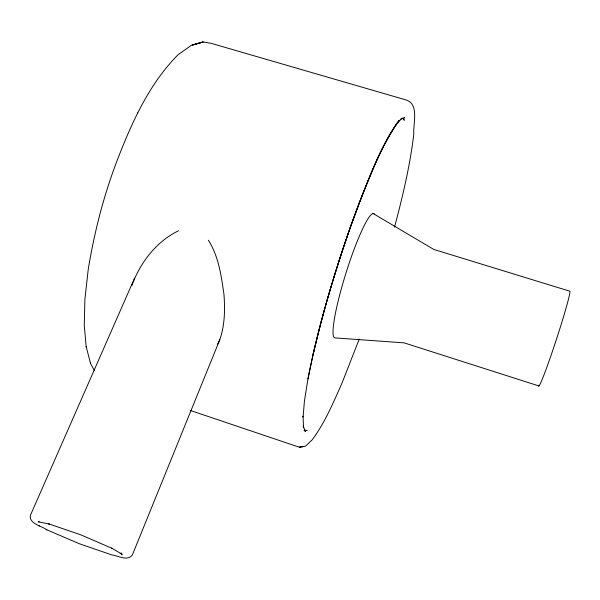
<?xml version="1.0" encoding="UTF-8"?>
<svg xmlns="http://www.w3.org/2000/svg" width="600" height="600" viewBox="0 0 600 600"><rect width="100%" height="100%" fill="white"/><g stroke="black" fill="none" stroke-linecap="round" stroke-linejoin="round"><path stroke-width="0.9" d="M307.905 378.968C318.248 326.67 333.555 275.475 351.053 225.165C364.86 189.345 376.897 151.882 399.188 120.218C382.657 142.852 372.847 169.477 362.197 195.173C346.11 236.88 332.438 279.502 320.88 322.68L312.9 355.207L307.718 380.31L304.433 401.1L303.075 417.022L303.03 416.153L303.562 427.8L303.24 426.03L305.423 431.632L304.237 430.275M312.9 355.207C324.945 303.442 340.673 252.57 359.295 202.808C370.058 175.942 380.355 148.507 396.39 124.23L395.827 124.965L401.918 118.252L401.168 118.823M394.53 227.123C402.683 196.485 410.07 165.525 413.805 134.002C412.942 124.403 419.467 104.22 406.32 100.035L211.02 43.29L203.175 41.985L191.565 45.188L178.065 54.735C149.61 83.392 132.517 120.983 118.035 158.145C104.04 194.22 94.312 231.892 88.14 270.075L84.87 299.715L84.262 325.312L86.153 346.493L90.532 363.548L94.5 370.702M46.178 529.523L79.088 543.645L111.63 554.865C117.675 555.548 127.688 561.653 132.345 554.963L219.772 339.765C224.843 325.282 225.09 309.697 223.98 294.548C221.303 275.91 218.7 256.433 208.373 240.21M131.97 285.442C139.965 262.8 156.547 241.343 178.47 230.798M190.215 410.415L299.355 447.232L305.468 446.183L312.278 439.74C325.065 422.408 333.45 402.382 342.112 382.808L359.243 339.112M134.61 278.077L30.33 515.505C29.025 523.95 41.963 525.967 46.822 529.852M137.438 113.377L137.655 112.927M217.343 344.595L219.772 339.765M401.048 118.935L404.768 117.743L403.853 117.855M303.765 446.535L299.355 447.232L300.263 447.173M305.377 430.478L307.125 430.582L304.163 430.02M39.225 521.768L38.115 521.775L49.282 524.002L48.472 523.77L80.805 534.84L112.41 548.49L111.698 548.138L121.95 554.175L121.185 553.44L122.017 554.91L121.177 552.915M538.972 385.98L404.123 342.862L335.07 337.897A65.137 8.595 -72.6 0 1 346.507 271.373A65.137 8.595 -72.6 0 1 374.407 214.147M38.527 525.577L39.33 525.99M373.095 213.502L433.778 249.442L570 291.263A50.032 2.272 -71.9 0 1 554.287 345.803A50.032 2.272 -71.9 0 1 538.612 385.178M402.548 118.17L404.295 120.285L403.47 118.718M86.153 346.493L86.347 347.243M90.323 362.745L90.532 363.548M201.51 42.367L192.435 45.068L203.175 41.985L201.51 42.367"/></g></svg>
